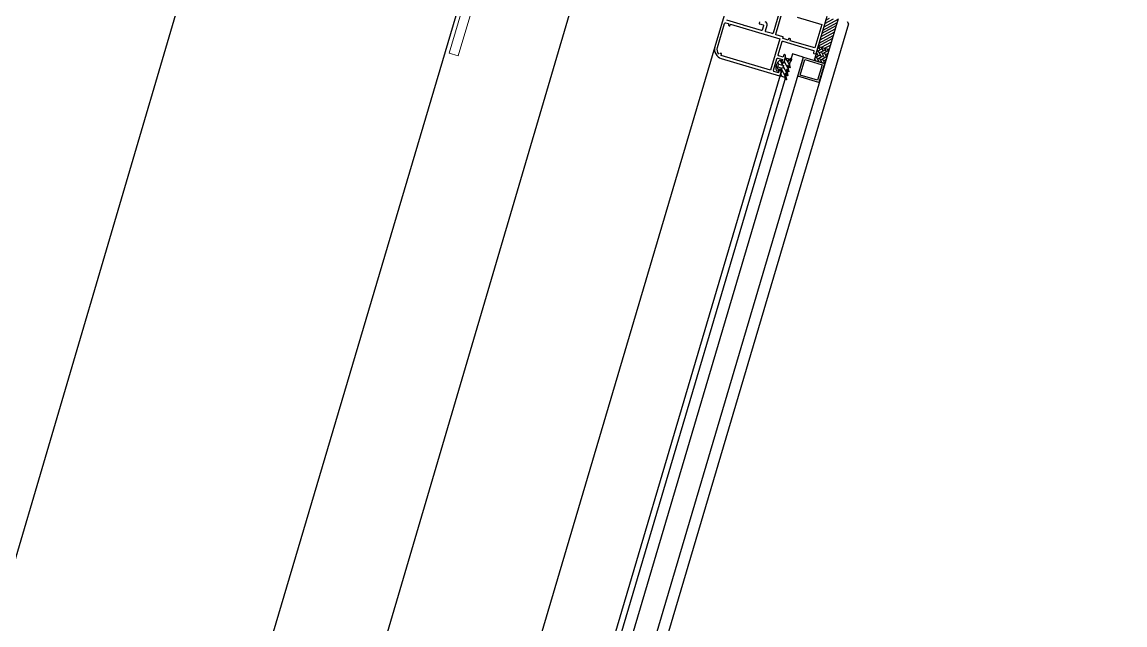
# Model space of a CAD drawing. Header units: millimetres. Extents: x 62878 to 70819, y -67946 to -61850.
# Drawn here: x 68009.8 to 68068.2, y -65398 to -65366.1 of the extents above; entities that cross this region are included whole.
import ezdxf

# ---------------------------------------------------------------- set-up
doc = ezdxf.new("R2010")
doc.units = ezdxf.units.MM
doc.layers.add('Dog_dos_yeni', color=63, linetype='Continuous', lineweight=5)
doc.layers.add('DOGRAMA', color=171, linetype='Continuous', lineweight=0)
doc.layers.add('ÇATI K', color=254, linetype='Continuous')

msp = doc.modelspace()

# ---------------------------------------------------------------- hatches: boundary and pattern name
at = {"layer": 'DOGRAMA', "lineweight": -2}
h = msp.add_hatch(dxfattribs=at)
h.set_pattern_fill('ANSI31', color=256, scale=0.04, angle=73.50578, style=0)
h.set_pattern_definition([(208.50578, (68076.6999, -65236.12531), (-0.06061043, 0.11160365), [])])
h.paths.add_polyline_path([(68052.035, -65367.109, 0.414214), (68052.016, -65367.075), (68052.386, -65365.826, 0.153231), (68052.99, -65365.901), (68052.584, -65367.272)])
h.paths.add_polyline_path([(68051.93, -65367.367), (68052.001, -65367.128, 0.414214), (68052.035, -65367.109), (68052.584, -65367.272), (68052.505, -65367.537)])
h = msp.add_hatch(dxfattribs=at)
h.set_pattern_fill('AR-HBONE', color=256, scale=0.03, angle=73.50578, style=0)
h.set_pattern_definition([(118.5058, (68016.19403, -65361.89559), (-0.16272197, 0.04818257), [0.36, -0.12]), (208.5058, (68016.13676, -65361.79014), (-0.16272197, 0.04818257), [0.36, -0.12])])
h.paths.add_polyline_path([(68051.782, -65367.869), (68051.711, -65368.108), (68052.286, -65368.279), (68052.505, -65367.537), (68051.93, -65367.367)])
h = msp.add_hatch(dxfattribs=at)
h.set_pattern_fill('ANSI31', color=256, scale=0.05, angle=73.50578, style=0)
h.set_pattern_definition([(118.50578, (68008.49318, -65466.47275), (-0.13950457, -0.07576304), [])])
edge = h.paths.add_edge_path(flags=16)
edge.add_arc((68050.199, -65368.495), 0.4, 151.96883, 175.04274, ccw=False)
edge.add_line((68049.845, -65368.307), (68050.087, -65368.379))
edge.add_line((68050.087, -65368.379), (68050.042, -65368.532))
edge.add_line((68050.042, -65368.532), (68049.8, -65368.46))
edge = h.paths.add_edge_path()
edge.add_arc((68050.199, -65368.495), 0.5, 126.63589, 200.37568, ccw=False)
edge.add_line((68049.9, -65368.094), (68049.996, -65368.122))
edge.add_line((68049.996, -65368.122), (68049.962, -65368.237))
edge.add_line((68049.962, -65368.237), (68050.02, -65368.254))
edge.add_arc((68050.048, -65368.158), 0.1, 253.50578, 343.50578)
edge.add_line((68050.144, -65368.187), (68050.206, -65367.976))
edge.add_line((68050.206, -65367.976), (68050.379, -65368.027))
edge.add_line((68050.379, -65368.027), (68050.368, -65368.065))
edge.add_arc((68050.305, -65368.046), 0.065, 275.09645, 343.50578, ccw=False)
edge.add_arc((68050.314, -65368.144), 0.0327, 95.09645, 288.93606)
edge.add_arc((68050.232, -65367.998), 0.199, 297.58956, 347.85547)
edge.add_arc((68050.475, -65368.055), 0.05, -15.52206, 161.99118, ccw=False)
edge.add_arc((68050.211, -65367.982), 0.323, 305.12012, 344.44643, ccw=False)
edge.add_arc((68050.409, -65368.263), 0.02, 125.12012, 193.50579)
edge.add_line((68050.389, -65368.268), (68050.441, -65368.482))
edge.add_arc((68050.426, -65368.485), 0.015, -146.49422, 13.50578, ccw=False)
edge.add_line((68050.414, -65368.493), (68050.346, -65368.391))
edge.add_arc((68050.329, -65368.402), 0.02, 33.50578, 193.50578)
edge.add_line((68050.31, -65368.406), (68050.378, -65368.692))
edge.add_arc((68050.364, -65368.696), 0.015, -146.49422, 13.50578, ccw=False)
edge.add_line((68050.351, -65368.704), (68050.283, -65368.602))
edge.add_arc((68050.267, -65368.613), 0.02, 33.50578, 193.50578)
edge.add_line((68050.247, -65368.617), (68050.316, -65368.903))
edge.add_arc((68050.301, -65368.907), 0.015, -146.49422, 13.50578, ccw=False)
edge.add_line((68050.289, -65368.915), (68050.221, -65368.813))
edge.add_arc((68050.204, -65368.824), 0.02, 33.50578, 193.50578)
edge.add_line((68050.185, -65368.828), (68050.253, -65369.114))
edge.add_arc((68050.239, -65369.118), 0.015, -146.49422, 13.50578, ccw=False)
edge.add_line((68050.226, -65369.126), (68050.163, -65369.03))
edge.add_arc((68050.08, -65369.086), 0.1, 33.50578, 73.50578)
edge.add_line((68050.108, -65368.99), (68049.922, -65368.935))
edge.add_line((68049.922, -65368.935), (68049.985, -65368.724))
edge.add_arc((68049.889, -65368.695), 0.1, 343.50578, 433.50578)
edge.add_line((68049.917, -65368.599), (68049.86, -65368.582))
edge.add_line((68049.86, -65368.582), (68049.826, -65368.698))
edge.add_line((68049.826, -65368.698), (68049.73, -65368.669))

# ---------------------------------------------------------------- linework, layer by layer
msp.add_lwpolyline([(68896.021, -63031.435), (69030.259, -63071.184), (69185.279, -62547.653), (68892.999, -62461.107, 1.044368), (68063.198, -62298.73, 0.204375), (63106.96, -62494.783, 0.353953), (62932.94, -62997.825), (63753.185, -65779.598), (64154.954, -67142.153), (65336.723, -66792.622), (65336.7, -66829.112), (65270.535, -66829.071, 0.626789), (65270.199, -67369.071), (65531.845, -67369.234, 0.926242), (66130.088, -67369.606), (66391.733, -67369.769, 0.626743), (66392.069, -66829.769), (66326.147, -66829.728), (66326.17, -66793.238), (67506.156, -67144.128), (68467.025, -63899.086), (68625.204, -63946.037), (68896.024, -63031.423)], format="xyb")
at = {"layer": 'Dog_dos_yeni'}
msp.add_lwpolyline([(68032.384, -65367.725), (68037.211, -65351.425), (68037.69, -65351.567), (68036.199, -65356.601), (68045.308, -65359.298), (68045.167, -65359.778), (68036.057, -65357.08), (68034.496, -65362.354), (68043.605, -65365.051), (68043.463, -65365.531), (68034.354, -65362.833), (68032.863, -65367.867), (68032.384, -65367.725)], close=True, dxfattribs=at)
at = {"layer": 'DOGRAMA', "lineweight": -2}
for p, q in [((68052.99, -65365.901), (68040.264, -65408.878)), ((68053.469, -65366.043), (68053.537, -65366.167)), ((68053.537, -65366.167), (68040.84, -65409.048)), ((68046.459, -65367.388), (68034.665, -65407.22)), ((68050.56, -65367.768), (68038.538, -65408.367)), ((68051.135, -65367.938), (68050.56, -65367.768)), ((68051.93, -65367.367), (68051.711, -65368.108)), ((68051.93, -65367.367), (68052.505, -65367.537)), ((68051.93, -65367.367), (68052.505, -65367.537)), ((68051.135, -65367.938), (68039.114, -65408.537)), ((68052.286, -65368.279), (68051.711, -65368.108)), ((68049.912, -65368.9), (68038.251, -65408.282))]:
    msp.add_line(p, q, dxfattribs=at)
msp.add_lwpolyline([(66522.144, -66852.653), (67506.156, -67144.128), (68892.83, -62461.057)], dxfattribs=at)
at = {"layer": 'DOGRAMA', "lineweight": -2, "ltscale": 0.5}
for points in [[(68050.056, -65364.928), (68049.539, -65366.673, -0.414214), (68049.502, -65366.693), (68049.152, -65366.589, -0.414214), (68049.131, -65366.552), (68049.222, -65366.245, 0.414214), (68049.121, -65366.059)], [(68047.106, -65365.202), (68046.459, -65367.388, 0.414214), (68046.797, -65368.009), (68049.874, -65368.921, 0.414214), (68049.912, -65368.9), (68049.96, -65368.738, 0.19911), (68049.956, -65368.7), (68049.917, -65368.629, 0.668097), (68049.865, -65368.634), (68049.828, -65368.761), (68049.588, -65368.69, -0.414214), (68049.554, -65368.628), (68049.73, -65368.033, -0.414214), (68049.793, -65367.999), (68050.032, -65368.07), (68049.995, -65368.197, 0.668097), (68050.036, -65368.23), (68050.106, -65368.191, 0.198962), (68050.131, -65368.161), (68050.201, -65367.922, 0.372839), (68050.147, -65367.802, 0.45685), (68050.106, -65367.821), (68050.072, -65367.936), (68049.842, -65367.868, -0.414214), (68049.808, -65367.806), (68050.013, -65367.115, -0.414214), (68050.05, -65367.095), (68051.68, -65367.578, -0.414214), (68051.7, -65367.615), (68051.675, -65367.701, 0.414214), (68051.695, -65367.739), (68051.781, -65367.764, 0.414214), (68051.818, -65367.744), (68052.406, -65365.759, 0.414214)], [(68046.672, -65367.772, -0.26214), (68046.593, -65367.427), (68046.971, -65366.152, -0.414214), (68047.033, -65366.118), (68047.186, -65366.164), (68047.172, -65366.212, 0.414214), (68047.206, -65366.274), (68047.225, -65366.28, 0.414214), (68047.262, -65366.259), (68047.282, -65366.192), (68049.9, -65366.967), (68049.409, -65368.626), (68046.791, -65367.851), (68046.811, -65367.784, 0.414214), (68046.791, -65367.747), (68046.772, -65367.741, 0.361813), (68046.713, -65367.766)], [(68048.824, -65366.075), (68048.818, -65366.094), (68048.804, -65366.142, 0.414214), (68048.824, -65366.18), (68049.007, -65366.234, -0.414214), (68049.027, -65366.271), (68048.959, -65366.501, -0.414214), (68048.921, -65366.521), (68048.034, -65366.259), (68047.997, -65366.279), (68047.977, -65366.242), (68047.09, -65365.979, -0.414214)]]:
    msp.add_lwpolyline(points, format="xyb", dxfattribs=at)
at = {"layer": 'DOGRAMA', "linetype": 'ByBlock', "lineweight": -2}
msp.add_lwpolyline([(68050.813, -65365.82), (68052.118, -65366.206), (68051.748, -65367.452), (68050.444, -65367.066), (68050.464, -65366.999, 0.414214), (68050.444, -65366.962), (68050.415, -65366.953, 0.414214), (68050.353, -65366.987), (68050.339, -65367.035), (68050.08, -65366.958, -0.414214), (68050.06, -65366.921), (68050.068, -65366.892, 0.414214), (68050.048, -65366.855), (68049.703, -65366.753, -0.414214), (68049.683, -65366.715), (68050.043, -65365.498, -0.414214)], format="xyb", dxfattribs=at)
at = {"layer": 'DOGRAMA', "lineweight": -2}
for points in [[(68049.73, -65368.669, -0.333333), (68049.9, -65368.094), (68049.996, -65368.122), (68049.962, -65368.237), (68050.02, -65368.254, 0.414214), (68050.144, -65368.187), (68050.206, -65367.976), (68050.379, -65368.027), (68050.368, -65368.065, -0.307685), (68050.311, -65368.111, 1.128702), (68050.325, -65368.175, 0.222912), (68050.427, -65368.04, -0.978531), (68050.523, -65368.069, -0.173298), (68050.397, -65368.247, 0.307572), (68050.389, -65368.268), (68050.441, -65368.482, -0.8391), (68050.414, -65368.493), (68050.346, -65368.391, 0.8391), (68050.31, -65368.406), (68050.378, -65368.692, -0.8391), (68050.351, -65368.704), (68050.283, -65368.602, 0.8391), (68050.247, -65368.617), (68050.316, -65368.903, -0.8391), (68050.289, -65368.915), (68050.221, -65368.813, 0.8391), (68050.185, -65368.828), (68050.253, -65369.114, -0.8391), (68050.226, -65369.126), (68050.163, -65369.03, 0.176327), (68050.108, -65368.99), (68049.922, -65368.935), (68049.985, -65368.724, 0.414214), (68049.917, -65368.599), (68049.86, -65368.582), (68049.826, -65368.698)], [(68049.8, -65368.46, -0.101021), (68049.845, -65368.307), (68050.087, -65368.379), (68050.042, -65368.532)], [(68049.8, -65368.46, -0.101021), (68049.845, -65368.307), (68050.087, -65368.379), (68050.042, -65368.532)]]:
    msp.add_lwpolyline(points, format="xyb", close=True, dxfattribs=at)
for points in [[(68052.267, -65368.273), (68051.969, -65369.28), (68050.856, -65368.951), (68051.154, -65367.944)], [(68052.142, -65368.341), (68051.901, -65369.156), (68050.981, -65368.883), (68051.222, -65368.068)]]:
    msp.add_lwpolyline(points, close=True, dxfattribs=at)
at = {"layer": 'ÇATI K', "color": 0}
for p, q in [((68230.558, -64714.946), (67736.638, -66390.566)), ((68179.99, -64815.762), (67997.113, -65436.17))]:
    msp.add_line(p, q, dxfattribs=at)

doc.saveas('drawing.dxf')
